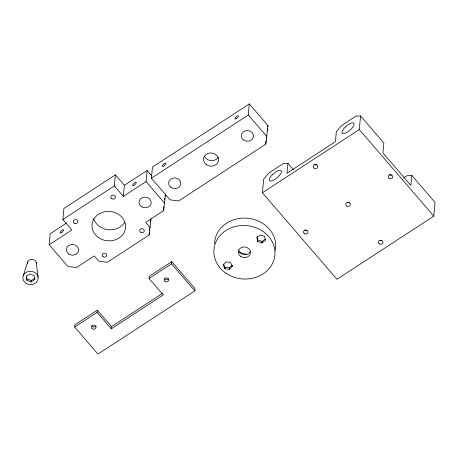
<?xml version="1.0" encoding="UTF-8"?>
<svg xmlns="http://www.w3.org/2000/svg" width="458" height="458" viewBox="0 0 458 458"><rect width="100%" height="100%" fill="white"/><g stroke="black" fill="none" stroke-linecap="round" stroke-linejoin="round"><path stroke-width="0.69" d="M31.115 281.979L31.259 280.502L34.888 278.132L34.751 279.609L31.115 281.979L26.879 280.353L26.616 276.208M151.06 218.581L149.096 235.069L107.315 262.314L98.745 261.146L94.239 255.907L76.377 267.558L67.807 266.39L49.172 244.755L50.22 233.683L66.353 223.161M49.172 244.755L71.877 229.945L62.878 219.496L63.925 208.424L115.387 174.853L124.387 185.307L123.339 196.379L146.045 181.568L147.092 170.496L124.387 185.307M74.671 327.035L74.877 324.819L97.342 310.169L111.5 326.617L111.294 328.827L163.243 294.946L149.079 278.504L149.291 276.288L171.75 261.638L195.039 288.683L194.833 290.899L97.96 354.08L74.671 327.035L97.13 312.385L97.342 310.169M123.339 196.379L114.345 185.931L115.387 174.853M151.403 178.173L152.451 167.101L249.324 103.92L267.953 125.555L265.789 144.115L178.609 200.982L170.038 199.814L151.403 178.173L248.276 114.992L249.324 103.92M149.096 235.069L149.354 232.298M149.554 230.219L149.68 228.84M150.213 227.58L145.701 222.342L163.563 210.691L163.953 206.541M163.563 210.691L165.527 194.209M194.833 290.899L171.544 263.854L171.75 261.638M232.321 265.274L232.229 266.258L229.429 269.378L224.889 268.743L225.027 267.266L223.573 264.14M229.429 269.378L229.567 267.901L231.903 265.302M265.789 144.115L266.115 140.652M266.316 138.579L266.447 137.194M257.614 241.389L256.864 237.41L260.407 234.937L264.695 236.448L265.445 240.427L261.907 242.9L257.614 241.389L257.757 239.912L257.133 236.597M403.756 177.893L407.242 175.62L411.811 175.414L435.1 202.459L433.812 216.113L336.939 279.3L262.405 192.755L263.694 179.135L268.817 173.027L283.347 163.546L287.91 163.34L293.504 169.832M261.907 242.9L262.045 241.423L265.588 238.95M287.91 163.34L286.971 173.267L335.411 141.671L336.349 131.709L341.473 125.595L356.003 116.12L360.572 115.914L383.861 142.959L382.917 152.92L410.866 185.376L411.811 175.414M433.812 216.113L359.278 129.568L360.572 115.914M150.447 221.953L150.751 219.909M164.605 199.619L164.811 198.257M165.115 196.219L165.418 194.175M267.243 130.318L267.546 128.274M267.753 126.918L267.953 125.555M23.324 275.556L27.738 261.81M62.878 219.496L114.345 185.931M262.405 192.755L359.278 129.568M149.079 278.504L171.544 263.854M111.5 326.617L162.258 293.509M225.027 267.266L229.567 267.901M239.494 252.358L246.347 254.333M257.757 239.912L262.045 241.423M27.022 278.876L31.259 280.502M248.276 114.992L266.905 136.627M147.092 170.496L151.753 175.906M146.045 181.568L164.68 203.203M97.13 312.385L111.294 328.827M232.229 266.258L230.483 262.503L225.943 261.867L223.143 264.987L224.889 268.743M34.751 279.609L34.144 275.613L29.907 273.987L26.278 276.357L26.879 280.353M36.268 262.623L38.031 276.958M306.957 230.26A2.296 2.004 5.4 0 1 304.685 229.95M349.334 202.619A2.296 2.004 5.4 0 1 347.067 202.31M391.682 174.985A2.296 2.004 5.4 0 1 389.415 174.641M316.73 164.754A2.296 2.004 5.4 0 1 314.457 164.445M381.943 240.479A2.296 2.004 5.4 0 1 379.671 240.169M124.753 222.182A16.826 14.713 5.4 0 1 108.031 229.676A16.826 14.713 5.4 0 1 93.609 218.54M218.254 157.226A7.568 6.618 5.4 0 1 211.224 160.644A7.568 6.618 5.4 0 1 204.56 156.418M27.549 263.808A4.437 3.882 5.4 0 1 31.699 259.337A4.437 3.882 5.4 0 1 36.325 263.636M214.573 243.541A30.589 26.753 5.4 0 1 248.27 218.323A30.589 26.753 5.4 0 1 275.172 250.389M250.349 251.488A6.12 5.353 5.4 0 1 243.908 254.614A6.12 5.353 5.4 0 1 238.641 249.891M168.447 278.911A2.296 2.004 5.4 0 1 164.514 278.372M96.094 325.85A2.296 2.004 5.4 0 1 93.976 327.046A2.296 2.004 5.4 0 1 91.858 325.764M272.659 174.446L271.348 175.849A7.649 2.742 -40.7 0 0 269.968 180.933L270.855 181.07A7.649 2.742 -40.7 0 0 278.109 176.891L279.42 175.488A7.649 2.742 -40.7 0 0 280.8 170.405L279.912 170.267A7.649 2.742 -40.7 0 0 272.659 174.446M345.315 127.015L344.01 128.423A7.649 2.742 -40.7 0 0 342.624 133.501L343.511 133.639A7.649 2.742 -40.7 0 0 350.765 129.459L352.076 128.057A7.649 2.742 -40.7 0 0 353.462 122.973L352.568 122.836A7.649 2.742 -40.7 0 0 345.315 127.015M346.717 205.997A2.296 2.004 5.4 0 0 350.381 204.743A2.296 2.004 5.4 0 0 347.227 202.562A2.296 2.004 5.4 0 0 346.717 205.997M304.335 233.643A2.296 2.004 5.4 0 0 307.999 232.389A2.296 2.004 5.4 0 0 304.845 230.202A2.296 2.004 5.4 0 0 304.335 233.643M389.065 178.334A2.296 2.004 5.4 0 0 392.758 177.137A2.296 2.004 5.4 0 0 389.649 174.904A2.296 2.004 5.4 0 0 389.065 178.334M314.108 168.132A2.296 2.004 5.4 0 0 317.772 166.878A2.296 2.004 5.4 0 0 314.623 164.697A2.296 2.004 5.4 0 0 314.108 168.132M379.321 243.862A2.296 2.004 5.4 0 0 382.985 242.608A2.296 2.004 5.4 0 0 379.837 240.421A2.296 2.004 5.4 0 0 379.321 243.862M140.606 232.235A2.296 2.004 5.4 0 0 144.27 230.981A2.296 2.004 5.4 0 0 141.121 228.794A2.296 2.004 5.4 0 0 140.606 232.235M74.185 223.183A2.296 2.004 5.4 0 0 77.854 221.924A2.296 2.004 5.4 0 0 74.7 219.743A2.296 2.004 5.4 0 0 74.185 223.183M141.402 206.621A6.12 5.353 5.4 0 0 151.174 203.278A6.12 5.353 5.4 0 0 142.77 197.45A6.12 5.353 5.4 0 0 141.402 206.621M133.891 185.307A2.296 0.824 -40.7 0 0 136.244 182.502A2.296 0.824 -40.7 0 0 133.249 183.984A2.296 0.824 -40.7 0 0 133.891 185.307M68.746 254.007A6.12 5.353 5.4 0 0 78.524 250.663A6.12 5.353 5.4 0 0 70.114 244.841A6.12 5.353 5.4 0 0 68.746 254.007M103.067 256.72A2.296 2.004 5.4 0 0 106.731 255.461A2.296 2.004 5.4 0 0 103.582 253.28A2.296 2.004 5.4 0 0 103.067 256.72M111.723 198.698A2.296 2.004 5.4 0 0 115.393 197.444A2.296 2.004 5.4 0 0 112.239 195.257A2.296 2.004 5.4 0 0 111.723 198.698M61.28 232.67A2.296 0.824 -40.7 0 0 63.576 229.87A2.296 0.824 -40.7 0 0 60.559 231.416A2.296 0.824 -40.7 0 0 61.28 232.67M98.573 237.616A16.826 14.713 5.4 0 0 125.452 228.416A16.826 14.713 5.4 0 0 102.34 212.398A16.826 14.713 5.4 0 0 98.573 237.616M243.633 140.045A6.12 5.353 5.4 0 0 253.406 136.696A6.12 5.353 5.4 0 0 245.001 130.874A6.12 5.353 5.4 0 0 243.633 140.045M236.116 118.731A2.296 0.824 -40.7 0 0 238.469 115.92A2.296 0.824 -40.7 0 0 235.481 117.408A2.296 0.824 -40.7 0 0 236.116 118.731M170.977 187.431A6.12 5.353 5.4 0 0 180.75 184.087A6.12 5.353 5.4 0 0 172.345 178.259A6.12 5.353 5.4 0 0 170.977 187.431M163.512 166.094A2.296 0.824 -40.7 0 0 165.807 163.288A2.296 0.824 -40.7 0 0 162.79 164.84A2.296 0.824 -40.7 0 0 163.512 166.094M206.426 164.725A7.568 6.618 5.4 0 0 218.518 160.586A7.568 6.618 5.4 0 0 208.115 153.384A7.568 6.618 5.4 0 0 206.426 164.725M26.158 283.382A7.649 6.687 5.4 0 0 38.123 278.704A7.649 6.687 5.4 0 0 27.257 271.852A7.649 6.687 5.4 0 0 26.158 283.382M225.851 273.128A30.589 26.753 5.4 0 0 274.72 256.4A30.589 26.753 5.4 0 0 232.693 227.282A30.589 26.753 5.4 0 0 225.851 273.128M240.708 256.44A6.12 5.353 5.4 0 0 250.48 253.097A6.12 5.353 5.4 0 0 242.076 247.274A6.12 5.353 5.4 0 0 240.708 256.44M165.029 281.43A2.296 2.004 5.4 0 0 168.693 280.176A2.296 2.004 5.4 0 0 165.538 277.989A2.296 2.004 5.4 0 0 165.029 281.43M92.373 328.815A2.296 2.004 5.4 0 0 96.037 327.562A2.296 2.004 5.4 0 0 92.888 325.38A2.296 2.004 5.4 0 0 92.373 328.815"/></g></svg>
